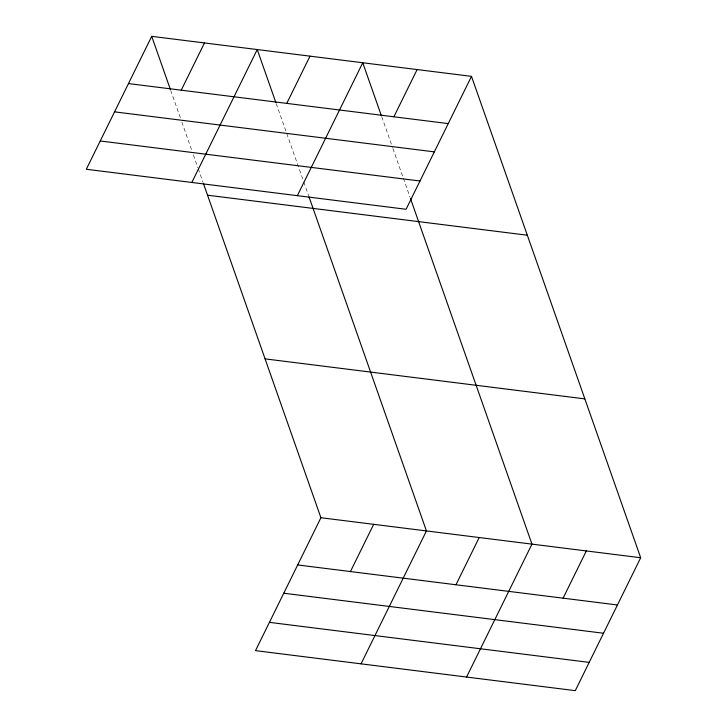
<?xml version="1.0" encoding="UTF-8"?>
<svg xmlns="http://www.w3.org/2000/svg" width="727" height="727" viewBox="0 0 727 727"><rect width="100%" height="100%" fill="white"/><g stroke="black" fill="none" stroke-linecap="round" stroke-linejoin="round"><path stroke-width="0.55" stroke-dasharray="3.63 2.73" d="M381.748 116.774L392.544 147.481M392.916 148.544L402.967 177.134M403.34 178.197L410.037 197.253M276.224 103.561L303.395 180.878M303.768 181.932L308.611 195.699M170.7 90.357L180.378 117.892M181.868 122.127L191.919 150.725M193.4 154.96L197.871 167.673M198.244 168.728L203.078 182.495"/><path stroke-width="1.09" d="M151.716 36.35L86.313 169.264L406.084 209.276L471.487 76.362L151.716 36.35L170.327 89.303M181.232 90.184L204.478 42.957M191.837 182.468L257.24 49.554L275.851 102.507M286.756 103.388L310.002 56.161M297.361 195.672L362.764 62.758L381.375 115.711M393.88 116.793L417.125 69.565M203.451 183.558L320.916 517.724L255.513 650.638L575.284 690.65L640.687 557.736L471.487 76.362M350.441 571.558L373.678 524.331M361.046 663.842L426.44 530.928L308.975 196.763M455.965 584.762L479.202 537.535M466.57 677.046L531.964 544.132L410.41 198.317M563.089 598.167L586.326 550.939M128.47 83.578L448.241 123.599M114.557 111.858L434.328 151.87M100.226 140.983L419.997 181.005M207.549 195.2L527.32 235.221M265.082 358.874L584.853 398.887M320.916 517.724L640.687 557.736M297.679 564.952L617.45 604.973M283.766 593.232L603.537 633.244M269.426 622.357L589.197 662.379"/></g></svg>
